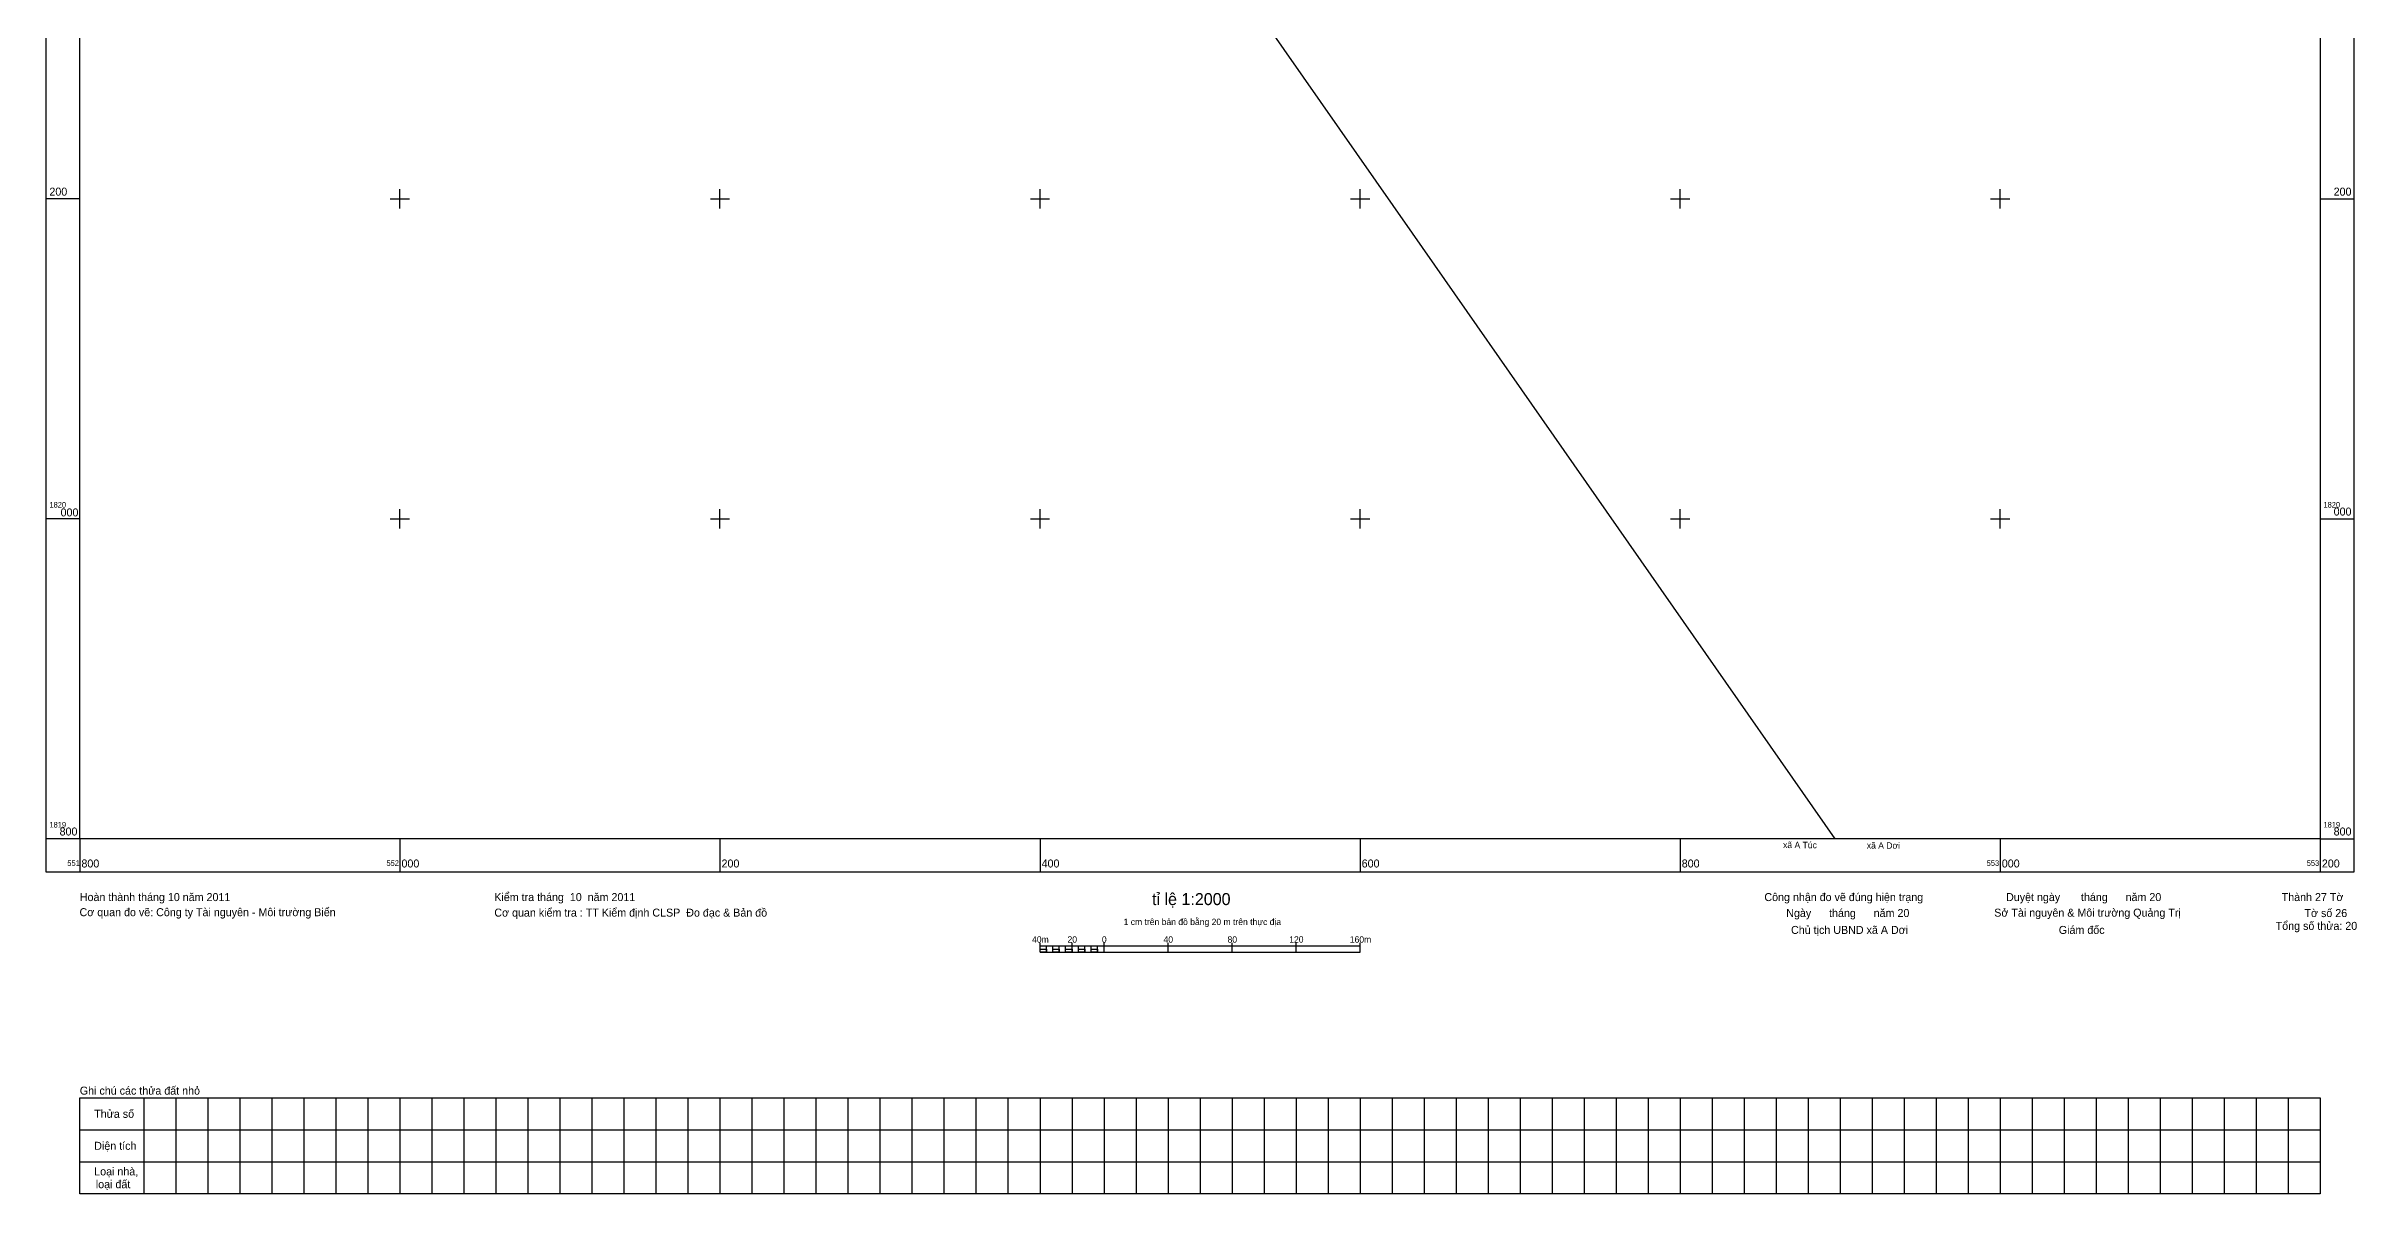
# Model space of a CAD drawing. Extents: x 551779 to 553235, y 1819578 to 1821294.
# Drawn here: x 551779 to 553223, y 1819578 to 1820295 of the extents above; entities that cross this region are included whole.
import ezdxf

# ---------------------------------------------------------------- set-up
doc = ezdxf.new("R2010")
doc.units = 0
doc.layers.add('Level 46', color=7, linetype='Continuous')
doc.layers.add('Level 63', color=7, linetype='Continuous')

msp = doc.modelspace()

# ---------------------------------------------------------------- linework, layer by layer
at = {"layer": 'Level 46'}
for p, q in [((552479.77, 1820397.62), (552632.55, 1820178.61)), ((552632.55, 1820178.61), (552896.66, 1819800))]:
    msp.add_line(p, q, dxfattribs=at)
at = {"layer": 'Level 63'}
for points in [[(551779, 1821221), (553221, 1821221), (553221, 1819779), (551779, 1819779)], [(551800, 1821200), (553200, 1821200), (553200, 1819800), (551800, 1819800)], [(552400, 1819729), (552400, 1819731), (552404, 1819731), (552404, 1819729)], [(552408, 1819729), (552408, 1819731), (552412, 1819731), (552412, 1819729)], [(552416, 1819729), (552416, 1819731), (552420, 1819731), (552420, 1819729)], [(552424, 1819729), (552424, 1819731), (552428, 1819731), (552428, 1819729)], [(552432, 1819729), (552432, 1819731), (552436, 1819731), (552436, 1819729)], [(551800, 1819638), (553200, 1819638), (553200, 1819578), (551800, 1819578)]]:
    msp.add_lwpolyline(points, close=True, dxfattribs=at)
for points in [[(552000, 1820194), (552000, 1820206)], [(552200, 1820194), (552200, 1820206)], [(552400, 1820194), (552400, 1820206)], [(552600, 1820194), (552600, 1820206)], [(552800, 1820194), (552800, 1820206)], [(553000, 1820194), (553000, 1820206)], [(551800, 1820200), (551779, 1820200)], [(551994, 1820200), (552006, 1820200)], [(552194, 1820200), (552206, 1820200)], [(552394, 1820200), (552406, 1820200)], [(552594, 1820200), (552606, 1820200)], [(552794, 1820200), (552806, 1820200)], [(552994, 1820200), (553006, 1820200)], [(553200, 1820200), (553221, 1820200)], [(552000, 1819994), (552000, 1820006)], [(552200, 1819994), (552200, 1820006)], [(552400, 1819994), (552400, 1820006)], [(552600, 1819994), (552600, 1820006)], [(552800, 1819994), (552800, 1820006)], [(553000, 1819994), (553000, 1820006)], [(551800, 1820000), (551779, 1820000)], [(551994, 1820000), (552006, 1820000)], [(552194, 1820000), (552206, 1820000)], [(552394, 1820000), (552406, 1820000)], [(552594, 1820000), (552606, 1820000)], [(552794, 1820000), (552806, 1820000)], [(552994, 1820000), (553006, 1820000)], [(553200, 1820000), (553221, 1820000)], [(551800, 1819800), (551779, 1819800)], [(551800, 1819800), (551800, 1819779)], [(552000, 1819800), (552000, 1819779)], [(552200, 1819800), (552200, 1819779)], [(552400, 1819800), (552400, 1819779)], [(552600, 1819800), (552600, 1819779)], [(552800, 1819800), (552800, 1819779)], [(553000, 1819800), (553000, 1819779)], [(553200, 1819800), (553200, 1819779)], [(553200, 1819800), (553221, 1819800)], [(552400, 1819729), (552400, 1819735)], [(552400, 1819733), (552600, 1819733)], [(552400, 1819729), (552600, 1819729)], [(552404, 1819729), (552404, 1819733)], [(552408, 1819729), (552408, 1819733)], [(552412, 1819729), (552412, 1819733)], [(552416, 1819729), (552416, 1819733)], [(552420, 1819729), (552420, 1819735)], [(552420, 1819729), (552420, 1819733)], [(552424, 1819729), (552424, 1819733)], [(552428, 1819729), (552428, 1819733)], [(552432, 1819729), (552432, 1819733)], [(552436, 1819729), (552436, 1819733)], [(552440, 1819729), (552440, 1819735)], [(552480, 1819729), (552480, 1819735)], [(552520, 1819729), (552520, 1819735)], [(552560, 1819729), (552560, 1819735)], [(552600, 1819729), (552600, 1819735)], [(551840, 1819638), (551840, 1819578)], [(551860, 1819638), (551860, 1819578)], [(551880, 1819638), (551880, 1819578)], [(551900, 1819638), (551900, 1819578)], [(551920, 1819638), (551920, 1819578)], [(551940, 1819638), (551940, 1819578)], [(551960, 1819638), (551960, 1819578)], [(551980, 1819638), (551980, 1819578)], [(552000, 1819638), (552000, 1819578)], [(552020, 1819638), (552020, 1819578)], [(552040, 1819638), (552040, 1819578)], [(552060, 1819638), (552060, 1819578)], [(552080, 1819638), (552080, 1819578)], [(552100, 1819638), (552100, 1819578)], [(552120, 1819638), (552120, 1819578)], [(552140, 1819638), (552140, 1819578)], [(552160, 1819638), (552160, 1819578)], [(552180, 1819638), (552180, 1819578)], [(552200, 1819638), (552200, 1819578)], [(552220, 1819638), (552220, 1819578)], [(552240, 1819638), (552240, 1819578)], [(552260, 1819638), (552260, 1819578)], [(552280, 1819638), (552280, 1819578)], [(552300, 1819638), (552300, 1819578)], [(552320, 1819638), (552320, 1819578)], [(552340, 1819638), (552340, 1819578)], [(552360, 1819638), (552360, 1819578)], [(552380, 1819638), (552380, 1819578)], [(552400, 1819638), (552400, 1819578)], [(552420, 1819638), (552420, 1819578)], [(552440, 1819638), (552440, 1819578)], [(552460, 1819638), (552460, 1819578)], [(552480, 1819638), (552480, 1819578)], [(552500, 1819638), (552500, 1819578)], [(552520, 1819638), (552520, 1819578)], [(552540, 1819638), (552540, 1819578)], [(552560, 1819638), (552560, 1819578)], [(552580, 1819638), (552580, 1819578)], [(552600, 1819638), (552600, 1819578)], [(552620, 1819638), (552620, 1819578)], [(552640, 1819638), (552640, 1819578)], [(552660, 1819638), (552660, 1819578)], [(552680, 1819638), (552680, 1819578)], [(552700, 1819638), (552700, 1819578)], [(552720, 1819638), (552720, 1819578)], [(552740, 1819638), (552740, 1819578)], [(552760, 1819638), (552760, 1819578)], [(552780, 1819638), (552780, 1819578)], [(552800, 1819638), (552800, 1819578)], [(552820, 1819638), (552820, 1819578)], [(552840, 1819638), (552840, 1819578)], [(552860, 1819638), (552860, 1819578)], [(552880, 1819638), (552880, 1819578)], [(552900, 1819638), (552900, 1819578)], [(552920, 1819638), (552920, 1819578)], [(552940, 1819638), (552940, 1819578)], [(552960, 1819638), (552960, 1819578)], [(552980, 1819638), (552980, 1819578)], [(553000, 1819638), (553000, 1819578)], [(553020, 1819638), (553020, 1819578)], [(553040, 1819638), (553040, 1819578)], [(553060, 1819638), (553060, 1819578)], [(553080, 1819638), (553080, 1819578)], [(553100, 1819638), (553100, 1819578)], [(553120, 1819638), (553120, 1819578)], [(553140, 1819638), (553140, 1819578)], [(553160, 1819638), (553160, 1819578)], [(553180, 1819638), (553180, 1819578)], [(551800, 1819618), (553200, 1819618)], [(551800, 1819598), (553200, 1819598)]]:
    msp.add_lwpolyline(points, dxfattribs=at)

# ---------------------------------------------------------------- texts
for s, height, p in [('200', 5, (551781, 1820202)), ('200', 5, (553208.36, 1820202)), ('1820', 3.5, (551781, 1820007)), ('000', 5, (551787.98, 1820001.47)), ('1820', 3.5, (553202, 1820007)), ('000', 5, (553208.36, 1820002)), ('1819', 3.5, (551781, 1819807)), ('800', 5, (551787.36, 1819802)), ('1819', 3.5, (553202, 1819807)), ('800', 5, (553208.36, 1819802)), ('800', 5, (551801, 1819782)), ('000', 5, (552001, 1819782)), ('200', 5, (552201, 1819782)), ('400', 5, (552401, 1819782)), ('600', 5, (552601, 1819782)), ('800', 5, (552801, 1819782)), ('000', 5, (553001, 1819782)), ('200', 5, (553201, 1819782)), ('551', 3.5, (551792.19, 1819783)), ('552', 3.5, (551991.61, 1819783)), ('553', 3.5, (552991.55, 1819783)), ('553', 3.5, (553191.55, 1819783)), ('Hoàn thành tháng 10 năm 2011 ', 5, (551800, 1819761)), ('Kiểm tra tháng  10  năm 2011 ', 5, (552059, 1819761)), ('tỉ lệ 1:2000', 7.5, (552470, 1819758.5)), ('Công nhận đo vẽ đúng hiện trạng', 5, (552852.64, 1819761)), ('Duyệt ngày       tháng      năm 20', 5, (553003.65, 1819761)), ('Thành 27 Tờ', 5, (553175.89, 1819761)), ('Cơ quan đo vẽ: Công ty Tài nguyên - Môi trường Biển ', 5, (551799.83, 1819751.55)), ('Cơ quan kiểm tra : TT Kiểm định CLSP  Đo đạc & Bản đồ', 5, (552059, 1819751.29)), ('1 cm trên bản đồ bằng 20 m trên thực địa', 4, (552452.24, 1819746)), ('Ngày      tháng      năm 20', 5, (552866.31, 1819751.03)), ('Chủ tịch UBND xã A Dơi', 5, (552869.32, 1819740.46)), ('Sở Tài nguyên & Môi trường Quảng Trị', 5, (552996.29, 1819751.26)), ('Giám đốc ', 5, (553036.62, 1819740.46)), ('Tổng số thửa: 20', 5, (553172.15, 1819743)), ('Tờ số 26', 5, (553190.14, 1819751)), ('40m', 4, (552395.05, 1819735)), ('20', 4, (552417.2, 1819735)), ('0', 4, (552438.66, 1819735)), ('40', 4, (552477.2, 1819735)), ('80', 4, (552517.2, 1819735)), ('120', 4, (552555.74, 1819735)), ('160m', 4, (552593.6, 1819735)), ('Ghi chú các thửa đất nhỏ', 5, (551800, 1819640)), ('Thửa số', 5, (551809, 1819625.5)), ('Diện tích', 5, (551809, 1819605.5)), ('Loại nhà,', 5, (551809, 1819589.5)), ('loại đất', 5, (551810, 1819581.5))]:
    msp.add_text(s, height=height, dxfattribs=at).set_placement(p)
msp.add_text(' xã A Túc                     xã A Dơi', height=4, rotation=359.64129, dxfattribs=at).set_placement((552862.84, 1819794.15))

doc.saveas('drawing.dxf')
